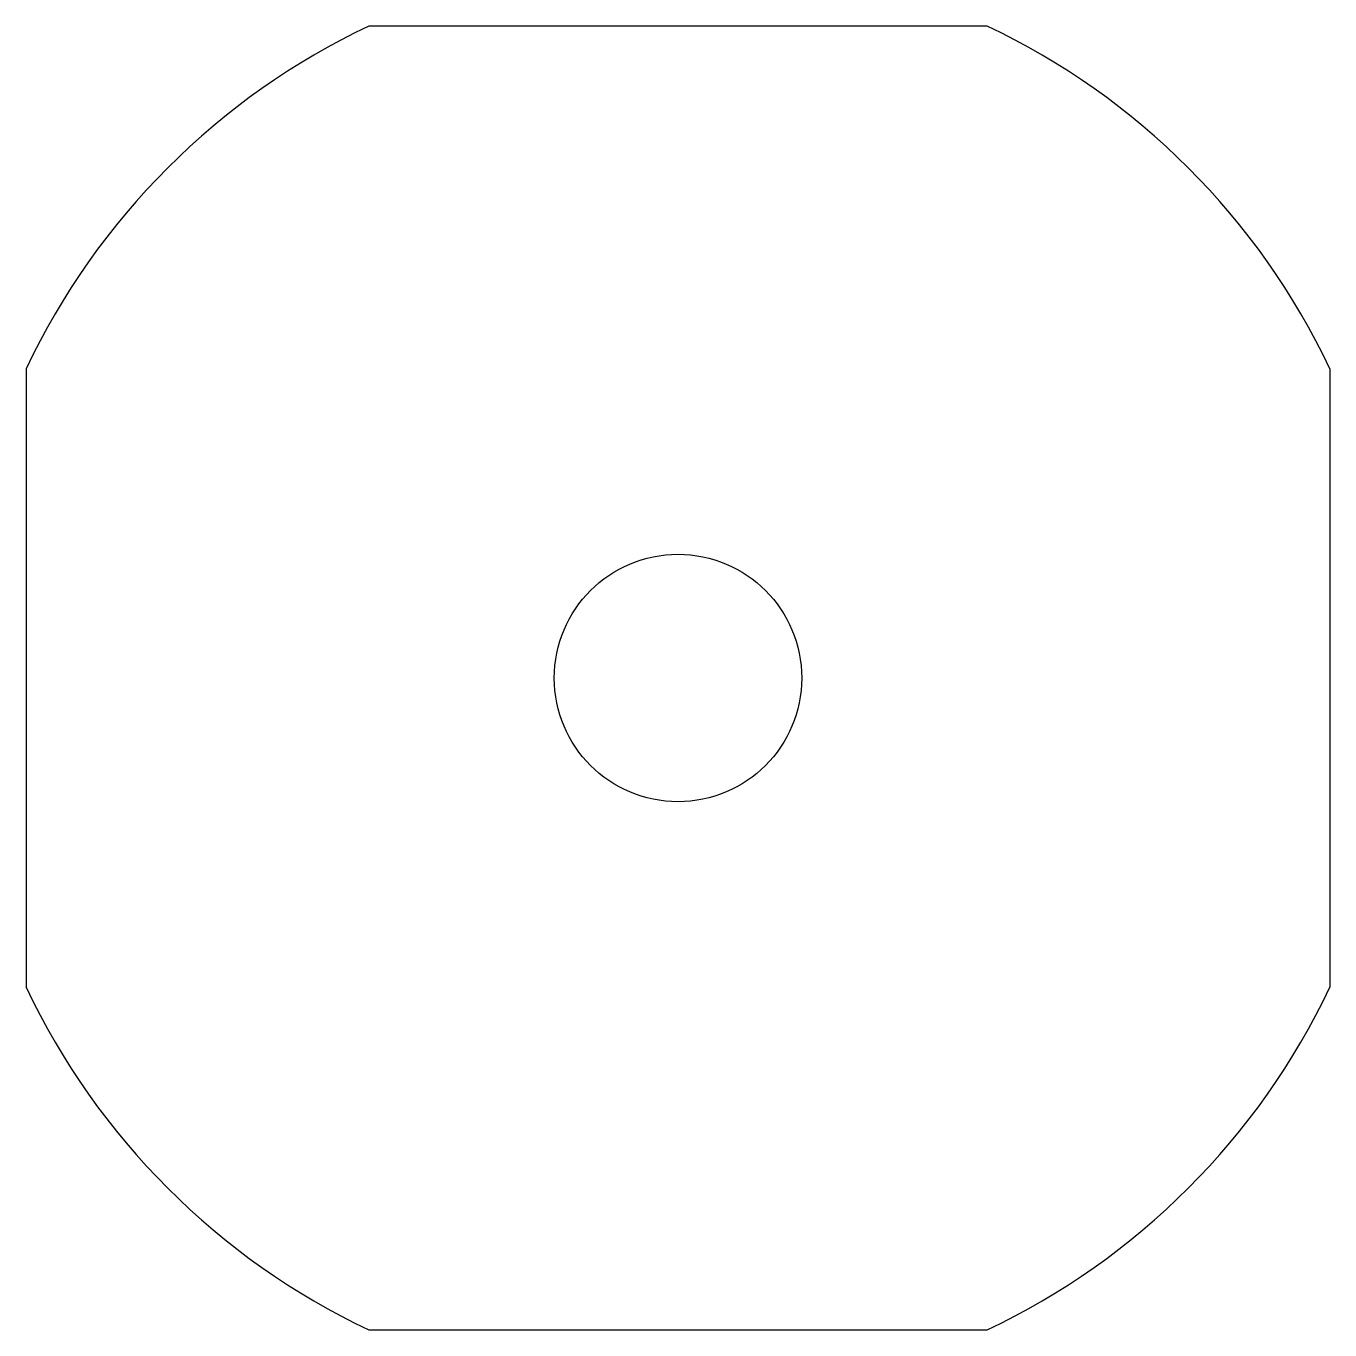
# Model space of a CAD drawing. Extents: x -31.6 to 31.6, y -31.6 to 31.6.
import ezdxf

# ---------------------------------------------------------------- set-up
doc = ezdxf.new("R2010")
doc.units = 0
doc.layers.get('0').update_dxf_attribs({"linetype": 'continuous'})

# ---------------------------------------------------------------- blocks, each defined once
blk = doc.blocks.new('EXTRUDE')
at = {"color": 7}
for p, q in [((15, 31.623), (-15, 31.623)), ((-31.623, 15), (-31.623, -15)), ((31.623, 15), (31.623, -15)), ((-15, -31.623), (15, -31.623))]:
    blk.add_line(p, q, dxfattribs=at)
blk.add_circle((0, 0), 6, dxfattribs=at)
for start, end in [(115.37693, 154.62307), (25.37693, 64.62307), (-154.62307, -115.37693), (-64.62307, -25.37693)]:
    blk.add_arc((0, 0), 35, start, end, dxfattribs=at)

msp = doc.modelspace()

# ---------------------------------------------------------------- block references
msp.add_blockref('EXTRUDE', (0, 0))

doc.saveas('drawing.dxf')
